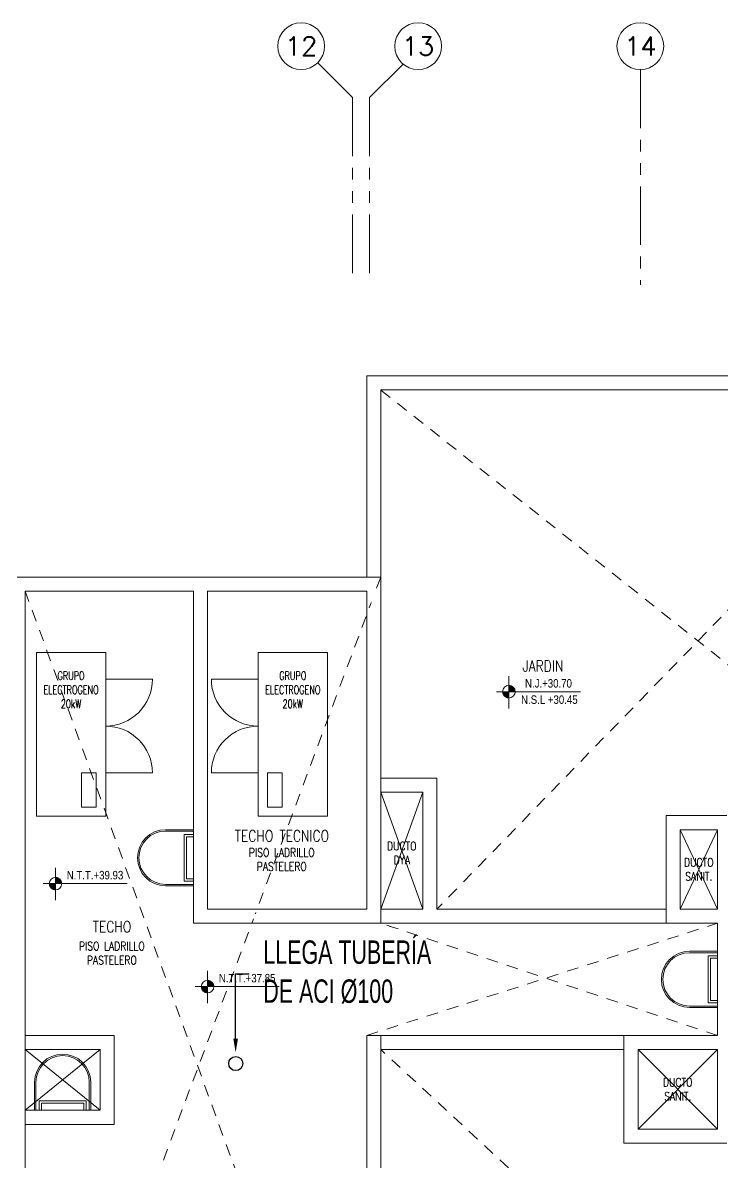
# Model space of a CAD drawing. Header units: millimetres. Extents: x 3738 to 3833, y 1327 to 1657.
# Drawn here: x 3791.8 to 3799.27, y 1361.71 to 1373.89 of the extents above; entities that cross this region are included whole.
import ezdxf
from ezdxf import colors
from ezdxf.entities.mleader import LeaderData, LeaderLine
from ezdxf.enums import TextEntityAlignment as Align
from ezdxf.math import Vec2, Vec3

# ---------------------------------------------------------------- set-up
doc = ezdxf.new("R2010")
doc.units = ezdxf.units.MM
doc.set_wipeout_variables(frame=1)
for name, pattern in [('HIDDEN2', [0.1875, 0.125, -0.0625]), ('PHANTOM', [63.5, 31.75, -6.35, 6.35, -6.35, 6.35, -6.35]), ('PHANTOM2', [1.25, 0.625, -0.125, 0.125, -0.125, 0.125, -0.125])]:
    doc.linetypes.add(name, pattern=pattern)
doc.layers.get('0').update_dxf_attribs({"color": 251, "lineweight": 9})
for name, color, linetype, lineweight in [('000 SOS 911 TEXTOS ACI', 7, 'Continuous', 9), ('000 SOS 911 TUBERIA ACI', 3, 'Continuous', 25), ('A-01', 251, 'Continuous', 13), ('A-BARANDAS', 251, 'Continuous', 13), ('A-EJES', 251, 'PHANTOM', 13), ('A-LINEAS', 251, 'Continuous', 13), ('A-MURO BAJO', 251, 'Continuous', 13), ('A-MUROS', 251, 'Continuous', 13), ('A-NIVELES-NPT', 251, 'Continuous', 13), ('A-PROYECCIONES', 251, 'HIDDEN2', 13), ('A-TEXTO-ACABADO PISO', 251, 'Continuous', 13), ('A-TEXTO-AMBIENTE', 251, 'Continuous', 13), ('A_50_TextoAmbiente', 251, 'Continuous', 13), ('A_50_TextoIndicaciones', 251, 'Continuous', 13), ('DLP_MURO ALTO', 251, 'Continuous', 13)]:
    doc.layers.add(name, color=color, linetype=linetype, lineweight=lineweight)
doc.styles.add('PIPE', font='ARIALN.TTF', dxfattribs={"width": 0.8})
doc.styles.add('R80', font='ARIALN.TTF', dxfattribs={"height": 2.03})
doc.styles.add('ROMANS', font='romans.shx', dxfattribs={"width": 0.8})
doc.styles.add('TXT_COTAS', font='romans.shx', dxfattribs={"width": 0.8})

# ---------------------------------------------------------------- blocks, each defined once
blk = doc.blocks.new('GE-')
for points in [[(-0.37, 0), (-0.37, 1.75), (0.37, 1.75), (0.37, 0)], [(-0.27, 0.095), (-0.113, 0.095), (-0.113, 0.462), (-0.27, 0.462)]]:
    blk.add_lwpolyline(points, close=True)
blk.add_lwpolyline([(-0.37, 1.462), (-0.87, 1.462, 0.414214), (-0.37, 0.962, 0.414214), (-0.87, 0.462), (-0.37, 0.462)], format="xyb")
at = {"layer": 'A_50_TextoIndicaciones', "insert": (0, 1.35), "char_height": 0.09, "width": 0.65899, "attachment_point": 5, "style": 'TXT_COTAS'}
blk.add_mtext('{\\W0.7;GRUPO ELECTROGENO 20kW}', dxfattribs=at)
blk = doc.blocks.new('DPTO 75_D2')
at = {"layer": 'A-LINEAS'}
for p, q in [((10.3, 1.4), (10.75, 0.15, 0)), ((10.3, 0.15), (10.75, 1.4)), ((7.15, 0.15, 0), (7.55, 1)), ((7.15, 1, 0), (7.55, 0.15, 0))]:
    blk.add_line(p, q, dxfattribs=at)
at = {"layer": 'A-MURO BAJO'}
for p, q in [((-1.8, 5.85), (10.9, 5.85)), ((10.9, 3.7), (10.9, 5.85)), ((-1.8, 5.7), (10.75, 5.7)), ((10.75, 3.7), (10.75, 5.7))]:
    blk.add_line(p, q, dxfattribs=at)
at = {"layer": 'A-MUROS'}
for p, q in [((7.7, 1.15, 0), (7.05, 1.15, 0)), ((7.7, 1.15, 0), (7.7, 0)), ((7.15, 1, 0), (7.15, 0.15)), ((7.55, 1, 0), (7.15, 1, 0)), ((7.55, 1, 0), (7.55, 0.15)), ((7.15, 0.15), (7.55, 0.15)), ((7.15, 0), (7.15, -0.6)), ((7.15, 0), (7.7, 0))]:
    blk.add_line(p, q, dxfattribs=at)
at = {"layer": 'A-PROYECCIONES'}
for p, q in [((4.6, 5.85), (10.15, 0.15)), ((4.65, 0.875), (10.75, 5.7))]:
    blk.add_line(p, q, dxfattribs=at)
at = {"layer": 'DLP_MURO ALTO'}
for p, q in [((10.75, 3.7), (10.75, 1.55)), ((10.15, 1.55), (10.15, 0.15)), ((10.75, 1.55), (10.15, 1.55)), ((10.75, 1.4), (10.3, 1.4)), ((10.3, 1.4), (10.3, 0.15)), ((10.75, 1.4), (10.75, 0.15)), ((10.15, 0.15), (7.7, 0.15)), ((10.75, 0.15), (10.3, 0.15)), ((7.7, 0), (10.75, 0))]:
    blk.add_line(p, q, dxfattribs=at)
blk = doc.blocks.new('DPTO 75_D3')
at = {"layer": 'A-LINEAS'}
for p, q in [((7.15, -0.15, 0), (8, -1, 0)), ((7.15, -1, 0), (8, -0.15, 0))]:
    blk.add_line(p, q, dxfattribs=at)
at = {"layer": 'A-MUROS'}
for p, q in [((7.15, 0, 0), (7.15, 0.6, 0)), ((8.15, 0, 0), (7.15, 0, 0)), ((8.15, -1.15, 0), (8.15, 0, 0)), ((7.15, -1, 0), (7.15, -0.15, 0)), ((7.15, -0.15, 0), (8, -0.15, 0)), ((8, -1, 0), (8, -0.15, 0)), ((8, -1, 0), (7.15, -1, 0)), ((8.15, -1.15, 0), (7.05, -1.15, 0))]:
    blk.add_line(p, q, dxfattribs=at)
at = {"layer": 'A-PROYECCIONES'}
blk.add_line((4.6, -5.85, 0), (10.75, -0.15, 0), dxfattribs=at)
at = {"layer": 'DLP_MURO ALTO'}
for p, q in [((8.15, 0, 0), (10.9, 0, 0)), ((8.15, -0.15, 0), (10.75, -0.15, 0)), ((10.75, -5.45, 0), (10.75, -0.15, 0))]:
    blk.add_line(p, q, dxfattribs=at)
blk = doc.blocks.new('TE-AZ2')
for p, q in [((-23.65, -5.875, 0), (-23.65, -5.375, 0)), ((-23.65, -5.375, 0), (-23.55, -5.375, 0)), ((-23.625, -5.85, 0), (-23.625, -5.4, 0)), ((-23.625, -5.4, 0), (-23.55, -5.4, 0)), ((-23.65, -5.875, 0), (-23.55, -5.875, 0)), ((-23.625, -5.85, 0), (-23.55, -5.85, 0))]:
    blk.add_line(p, q)
at = {"elevation": 0}
for points in [[(-23.55, -5.325), (-23.85, -5.325, 1), (-23.85, -5.925), (-23.55, -5.925)], [(-23.55, -5.34), (-23.85, -5.34, 1), (-23.85, -5.91), (-23.55, -5.91)]]:
    blk.add_lwpolyline(points, format="xyb", dxfattribs=at)
for points in [[(-24.65, -8.325), (-24.65, -8.025, 1), (-25.25, -8.025), (-25.25, -8.325)], [(-24.665, -8.325), (-24.665, -8.025, 1), (-25.235, -8.025), (-25.235, -8.325)]]:
    blk.add_lwpolyline(points, format="xyb")
at = {"layer": 'A-LINEAS'}
for p, q in [((-25.35, -7.525), (-24.4, -7.525)), ((-24.4, -8.475), (-24.4, -7.525)), ((-24.55, -8.325), (-25.35, -7.675)), ((-25.35, -7.675), (-24.55, -7.675)), ((-24.55, -7.675), (-25.35, -8.325)), ((-24.55, -8.325), (-24.55, -7.675)), ((-25.2, -8.225), (-24.7, -8.225)), ((-25.2, -8.225), (-25.2, -8.325)), ((-25.175, -8.25), (-24.725, -8.25)), ((-25.175, -8.25), (-25.175, -8.325)), ((-24.725, -8.25), (-24.725, -8.325)), ((-24.7, -8.225), (-24.7, -8.325)), ((-25.35, -8.325), (-24.55, -8.325)), ((-25.35, -8.475), (-24.4, -8.475))]:
    blk.add_line(p, q, dxfattribs=at)
at = {"layer": 'DLP_MURO ALTO'}
for p, q in [((-25.35, -12.825), (-25.35, -2.775)), ((-23.55, -2.775, 0), (-25.35, -2.775)), ((-23.55, -6.325, 0), (-23.55, -2.775, 0))]:
    blk.add_line(p, q, dxfattribs=at)
blk.add_blockref('GE-', (-22.49, -5.18))
at = {"xscale": -1}
blk.add_blockref('DPTO 75_D3', (-10.8, -7.525, 0), dxfattribs=at)
for p, q in [((-18.05, -7.175), (-17.95, -7.175)), ((-18.025, -7.15), (-17.95, -7.15))]:
    blk.add_line(p, q)
at = {"layer": 'A-01'}
for p, q in [((-21.7, -7.525), (-21.7, -13.375)), ((-21.55, -7.525), (-21.55, -13.225))]:
    blk.add_line(p, q, dxfattribs=at)
at = {"layer": 'DLP_MURO ALTO'}
for p, q in [((-21.7, -12.825), (-21.7, -7.525)), ((-21.55, -7.675), (-21.55, -12.975))]:
    blk.add_line(p, q, dxfattribs=at)
at = {"xscale": -1}
blk.add_blockref('DPTO 75_D2', (-10.8, -6.325), dxfattribs=at)
for p, q in [((-18.05, -7.175), (-18.05, -6.675)), ((-18.05, -6.675), (-17.95, -6.675)), ((-18.025, -7.15), (-18.025, -6.7)), ((-18.025, -6.7), (-17.95, -6.7))]:
    blk.add_line(p, q)
for points in [[(-17.95, -6.625), (-18.25, -6.625, 1), (-18.25, -7.225), (-17.95, -7.225)], [(-17.95, -6.64), (-18.25, -6.64, 1), (-18.25, -7.21), (-17.95, -7.21)]]:
    blk.add_lwpolyline(points, format="xyb")
at = {"layer": 'A-PROYECCIONES'}
for p, q in [((-21.55, -2.625), (-25.35, -12.825)), ((-21.7, -12.825), (-25.35, -2.775))]:
    blk.add_line(p, q, dxfattribs=at)
at = {"layer": 'DLP_MURO ALTO'}
for p, q in [((-25.5, -2.625), (-21.55, -2.625)), ((-21.55, -2.625), (-21.55, -6.325)), ((-21.55, -6.325), (-23.55, -6.325, 0))]:
    blk.add_line(p, q, dxfattribs=at)
blk.add_lwpolyline([(-21.7, -2.775), (-23.4, -2.775), (-23.4, -6.175), (-21.7, -6.175)], close=True, dxfattribs=at)
blk.add_wipeout([(-23.45, -5.975), (-23.45, -6.225), (-21.65, -6.225), (-21.65, -2.725), (-23.45, -2.725), (-23.45, -5.275), (-23.5, -5.275), (-23.5, -2.675), (-21.6, -2.675), (-21.6, -6.275), (-23.5, -6.275), (-23.5, -5.975)]).dxf.layer = 'A-BARANDAS'
at = {"layer": 'A-PROYECCIONES'}
for p, q in [((-21.7, -7.525, 0), (-17.95, -6.325)), ((-17.95, -7.525), (-21.55, -6.325))]:
    blk.add_line(p, q, dxfattribs=at)
blk = doc.blocks.new('TEXTO DUCTOS PT')
at = {"layer": 'A_50_TextoIndicaciones', "char_height": 0.09, "width": 0.4157, "attachment_point": 5, "style": 'ROMANS'}
for s, insert in [('\\pxsm1,t16;DUCTO DYA', (26.025, -5.575)), ('\\pxsm1,t16;DUCTO SANIT.', (29.2, -5.75, 0)), ('\\pxsm1,t16;DUCTO SANIT.', (28.975, -8.1, 0))]:
    blk.add_mtext(s, dxfattribs=dict(at, insert=insert))
blk = doc.blocks.new('GRUPO ELECTROGENO')
for points in [[(0.37, 0.005), (0.37, 1.755), (-0.37, 1.755), (-0.37, 0.005)], [(0.27, 0.1), (0.113, 0.1), (0.113, 0.467), (0.27, 0.467)]]:
    blk.add_lwpolyline(points, close=True)
blk.add_lwpolyline([(0.37, 1.467), (0.87, 1.467, -0.414214), (0.37, 0.967, -0.414214), (0.87, 0.467), (0.37, 0.467)], format="xyb")
at = {"layer": 'A_50_TextoIndicaciones', "insert": (0, 1.355), "char_height": 0.09, "width": 0.65899, "attachment_point": 5, "style": 'TXT_COTAS'}
blk.add_mtext('{\\W0.7;GRUPO ELECTROGENO 20kW}', dxfattribs=at)
blk = doc.blocks.new('Ejes_Torre C')
for p, q in [((26.85, 16.35), (26.477, 16.723)), ((27.03, 16.35), (27.389, 16.709))]:
    blk.add_line(p, q)
at = {"layer": 'A-EJES', "linetype": 'PHANTOM2'}
for points in [[(29.925, 16.65), (29.925, 14.35)], [(26.85, 16.35), (26.85, 14.35)], [(27.03, 16.35), (27.03, 14.35)]]:
    blk.add_lwpolyline(points, dxfattribs=at)
at = {"layer": 'A-EJES', "linetype": 'Continuous'}
for centre in [(26.3, 16.9), (27.55, 16.9), (29.925, 16.9)]:
    blk.add_circle(centre, 0.25, dxfattribs=at)
at = {"layer": 'A-EJES', "linetype": 'Continuous', "style": 'ROMANS'}
for s, p in [('12', (26.3, 16.9)), ('13', (27.55, 16.9)), ('14', (29.925, 16.9))]:
    blk.add_text(s, height=0.2, dxfattribs=at).set_placement(p, align=Align.MIDDLE_CENTER)
blk = doc.blocks.new('SIM NIVEL PLANTA')
at = {"linetype": 'Continuous'}
h = blk.add_hatch(dxfattribs=at)
h.set_pattern_fill('_USER', color=0, scale=0.089997, angle=45, style=0, pattern_type=0)
h.set_pattern_definition([(45, (31854.49523, 23864.84028), (-0.06363728001, 0.06363728001), [])])
h.paths.add_polyline_path([(-17.33, 0), (-15.98, 0, 0.409209), (-17.33, 1.33)])
h.paths.add_polyline_path([(-18.68, 0, 0.004279), (-18.68, -0.02, 0.414214), (-17.33, -1.37), (-17.33, 0)])
at = {"color": 0}
for p, q in [((-17.33, -3.58), (-17.33, 3.34)), ((-2, 0), (-20, 0))]:
    blk.add_line(p, q, dxfattribs=at)
at = {"color": 0, "linetype": 'Continuous'}
blk.add_circle((-17.33, -0.02), 1.35, dxfattribs=at)
at = {"color": 0, "style": 'R80'}
blk.add_attdef('N.P.T.+0.00', text='', height=1.8, dxfattribs=at).set_placement((-8.87, 1.77), align=Align.MIDDLE_CENTER)
blk = doc.blocks.new('TEXTO AMBIENTES AZ')
at = {"layer": 'A-NIVELES-NPT'}
ref = blk.add_blockref('SIM NIVEL PLANTA', (28.036, -3.85), dxfattribs=dict(at, xscale=0.05, yscale=0.05, zscale=0.05))
ref.add_attrib('N.P.T.+0.00', 'N.J.+30.70', dxfattribs={"layer": '0', "height": 0.09, "style": 'R80'}).set_placement((27.593, -3.761), align=Align.MIDDLE_CENTER)
at = {"layer": 'A-NIVELES-NPT', "insert": (27.3, -3.89), "char_height": 0.09, "attachment_point": 1, "style": 'R80'}
blk.add_mtext_dynamic_manual_height_columns('N.S.L +30.45', width=0.96458, gutter_width=0.6, heights=[0], dxfattribs=at)
at = {"layer": 'A-TEXTO-ACABADO PISO', "char_height": 0.09, "attachment_point": 2, "style": 'ROMANS'}
for insert in [(24.742, -5.524), (22.926, -6.525)]:
    blk.add_mtext_dynamic_manual_height_columns('PISO LADRILLO PASTELERO', width=1.20225, gutter_width=12.5, heights=[0], dxfattribs=dict(at, insert=insert))
at = {"layer": 'A-TEXTO-AMBIENTE', "style": 'ROMANS', "width": 0.8}
for s, p in [('JARDIN', (27.534, -3.636)), ('TECHO TECNICO', (24.744, -5.452, 0)), ('TECHO', (22.928, -6.422, 0))]:
    blk.add_text(s, height=0.12, dxfattribs=at).set_placement(p, align=Align.CENTER)
blk = doc.blocks.new('NIVELES')
at = {"layer": 'A-NIVELES-NPT'}
ref = blk.add_blockref('SIM NIVEL PLANTA', (-2.46, -130.426, 0), dxfattribs=dict(at, xscale=0.05, yscale=0.05, zscale=0.05))
ref.add_attrib('N.P.T.+0.00', 'N.T.T.+39.93', dxfattribs={"layer": '0', "height": 0.09, "style": 'R80'}).set_placement((-2.904, -130.337, 0), align=Align.MIDDLE_CENTER)
ref = blk.add_blockref('SIM NIVEL PLANTA', (-0.835, -131.527, 0), dxfattribs=dict(at, xscale=0.05, yscale=0.05, zscale=0.05))
ref.add_attrib('N.P.T.+0.00', 'N.T.T.+37.85', dxfattribs={"layer": '0', "height": 0.09, "style": 'R80'}).set_placement((-1.278, -131.438, 0), align=Align.MIDDLE_CENTER)

msp = doc.modelspace()

# ---------------------------------------------------------------- linework, layer by layer
at = {"layer": '000 SOS 911 TUBERIA ACI', "ltscale": 0.1}
msp.add_circle((3794.072, 1362.763, 0), 0.075, dxfattribs=at)

# ---------------------------------------------------------------- next in the draw order: leaders
at = {"layer": '000 SOS 911 TEXTOS ACI'}
ml = msp.add_multileader_mtext('Standard', dxfattribs=at)
ml.set_content('{\\H1.66667x;LLEGA TUBERÍA DE ACI %%C100 }', color=256, style='PIPE')
ml.set_leader_properties(color=7)
ml.build(insert=Vec2(0, 0))
ml.multileader.update_dxf_attribs({"text_left_attachment_type": 2, "text_right_attachment_type": 2, "dogleg_length": 2, "arrow_head_size": 0.15})
ctx = ml.context
ctx.base_point, ctx.char_height, ctx.arrow_head_size, ctx.landing_gap_size, ctx.plane_origin, ctx.plane_x_axis, ctx.plane_y_axis = Vec3(3794.217, 1363.721, 0), 0.15, 0.15, 0.15, Vec3(3800.711, 1362.917, 0), Vec3(1, -0.000395), Vec3(0.000395, 1)
ctx.left_attachment, ctx.right_attachment = 2, 2
notes = []
notes.append((ctx, [(1, (1, 1, 0), (3794.071, 1363.721, 0), (1, -0.000395), 0.146, [(0, [(3794.071, 1362.88, 0)], 0, [])])]))
ctx.mtext.insert, ctx.mtext.text_direction, ctx.mtext.rotation, ctx.mtext.width, ctx.mtext.defined_height, ctx.mtext.flow_direction = Vec3(3794.367, 1364.079, 0), Vec3(1, -0.000395), 6.28279, 2.03931, 0.558, 5
ctx.mtext.has_bg_fill, ctx.mtext.bg_color, ctx.mtext.bg_scale_factor, ctx.mtext.bg_transparency, ctx.mtext.use_window_bg_color = 1, -1073741824, 2, 0, 1
for ctx, leaders in notes:
    for number, flags, end, landing, length, lines in leaders:
        leader = LeaderData()
        leader.index, (leader.has_last_leader_line, leader.has_dogleg_vector, leader.attachment_direction) = number, flags
        leader.last_leader_point, leader.dogleg_vector, leader.dogleg_length = Vec3(end), Vec3(landing), length
        for number, points, colour, breaks in lines:
            line = LeaderLine()
            line.index, line.vertices, line.color, line.breaks = number, Vec3.list(points), colors.encode_raw_color(colour), breaks
            leader.lines.append(line)
        ctx.leaders.append(leader)

# ---------------------------------------------------------------- next in the draw order: block references
msp.add_blockref('TE-AZ2', (3817.172, 1370.588))

# ---------------------------------------------------------------- next in the draw order: block references
for name, p in [('NIVELES', (3795.472, 1495.114, 0)), ('GRUPO ELECTROGENO', (3792.312, 1365.403))]:
    msp.add_blockref(name, p)
at = {"layer": 'A-EJES'}
msp.add_blockref('Ejes_Torre C', (3768.472, 1356.738), dxfattribs=at)
at = {"layer": 'A_50_TextoAmbiente'}
msp.add_blockref('TEXTO AMBIENTES AZ', (3769.822, 1370.588), dxfattribs=at)
at = {"layer": 'A_50_TextoIndicaciones'}
msp.add_blockref('TEXTO DUCTOS PT', (3769.822, 1370.588), dxfattribs=at)

doc.saveas('drawing.dxf')
